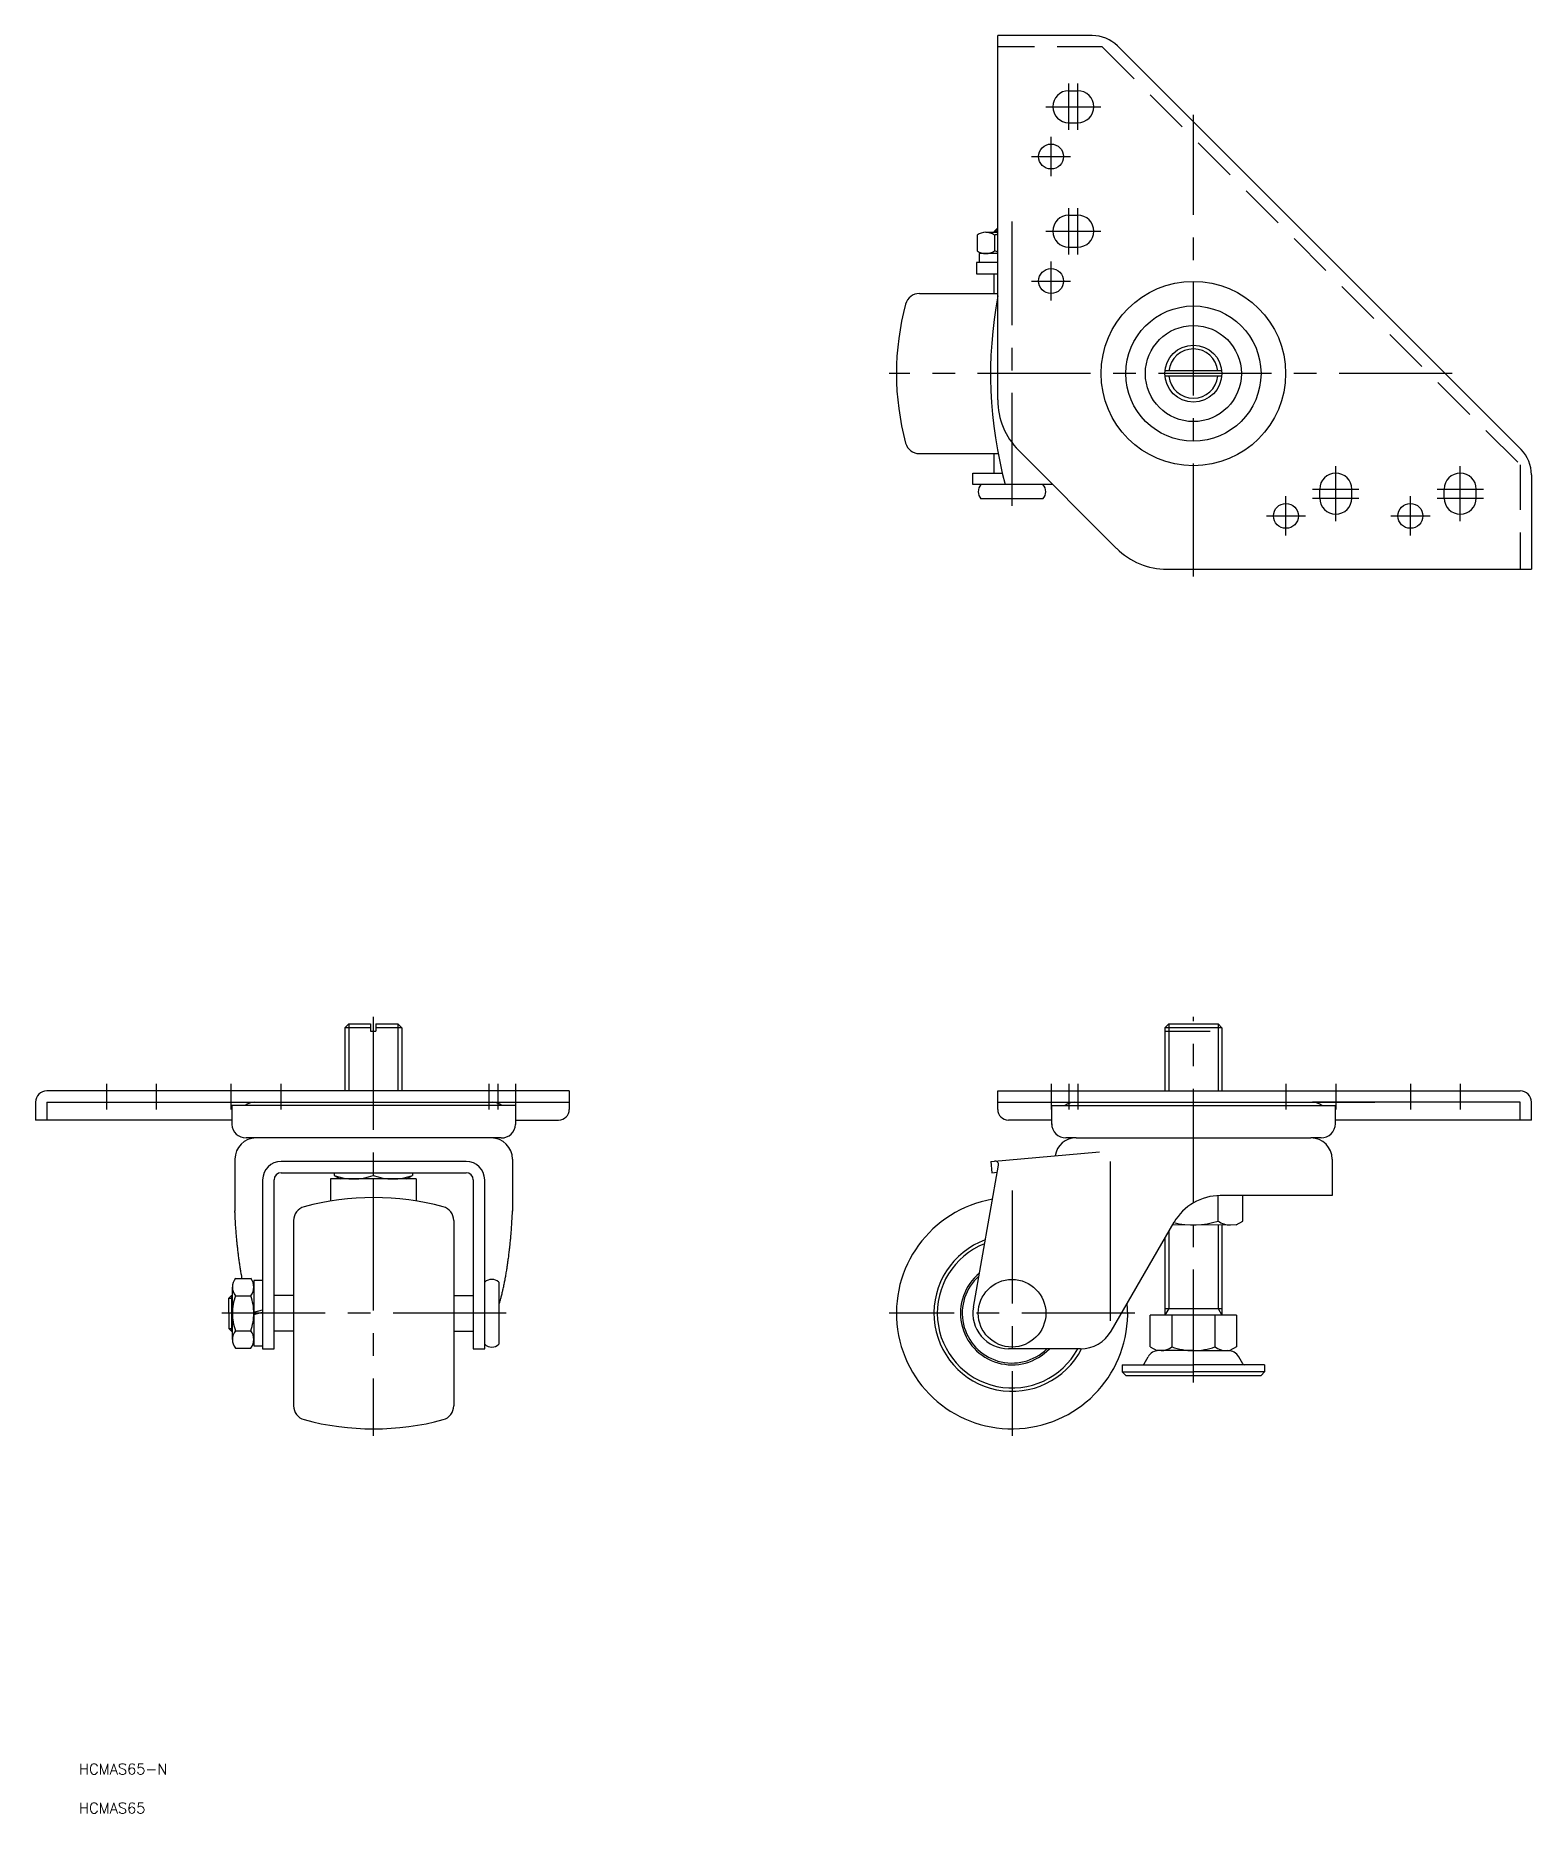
# Model space of a CAD drawing. Extents: x -274 to 146, y -141 to 359.
import ezdxf

# ---------------------------------------------------------------- set-up
doc = ezdxf.new("R2010")
doc.units = 0
doc.linetypes.add('CENTER', pattern=[50.8, 31.75, -6.35, 6.35, -6.35])
doc.linetypes.add('DASHED', pattern=[19.05, 12.7, -6.35])
doc.layers.get('0').update_dxf_attribs({"linetype": 'CONTINUOUS'})
doc.layers.add('CENTER', color=1, linetype='CONTINUOUS')
doc.styles.get("Standard").update_dxf_attribs({"font": 'txt.shx', "height": 3, "bigfont": 'bigfont.shx'})

msp = doc.modelspace()

# ---------------------------------------------------------------- linework, layer by layer
at = {"color": 7, "linetype": 'CONTINUOUS'}
for p, q in [((22.54, 359.11), (-4.03, 359.11)), ((-4.03, 256.68), (-4.03, 359.11)), ((29.61, 356.18), (143.04, 242.75)), ((15.97, 343.61), (18.47, 343.61)), ((15.97, 334.61), (18.47, 334.61)), ((15.97, 308.61), (18.47, 308.61)), ((-9.84, 302.99), (-9.84, 298.64)), ((-7.39, 303.81), (-4.03, 303.81)), ((-4.28, 304.81), (-5.03, 304.06)), ((-4.03, 304.06), (-5.03, 304.06)), ((-5.03, 304.06), (-5.03, 303.81)), ((-4.93, 302.99), (-4.93, 298.64)), ((-4.03, 304.81), (-4.28, 304.81)), ((-4.03, 295.31), (-10.03, 295.31)), ((-10.03, 295.31), (-10.03, 292.11)), ((-4.03, 297.81), (-9.23, 297.81)), ((-9.23, 297.81), (-9.23, 295.31)), ((15.97, 299.61), (18.47, 299.61)), ((-10.03, 292.11), (-4.03, 292.11)), ((-5.03, 286.61), (-5.03, 292.11)), ((-26.05, 286.61), (-4.03, 286.61)), ((58.94, 264.86), (43.01, 264.86)), ((58.94, 263.36), (43.01, 263.36)), ((-26.05, 241.61), (-3.9, 241.61)), ((-5.03, 236.11), (-5.03, 241.61)), ((1.83, 242.54), (29.4, 214.97)), ((-11.03, 236.11), (-2.71, 236.11)), ((-11.03, 232.91), (-11.03, 236.11)), ((145.97, 235.68), (145.97, 209.11)), ((11.46, 232.91), (-11.03, 232.91)), ((86.47, 229.11), (86.47, 231.61)), ((95.47, 229.11), (95.47, 231.61)), ((121.47, 229.11), (121.47, 231.61)), ((130.47, 229.11), (130.47, 231.61)), ((8.69, 228.91), (-8.75, 228.91)), ((43.55, 209.11), (145.97, 209.11)), ((-186.43, 81.3), (-187.51, 80.22)), ((-187.51, 80.22), (-187.51, 62.5)), ((-180.26, 80.22), (-187.51, 80.22)), ((-186.43, 81.3), (-180.26, 81.3)), ((-180.26, 81.3), (-180.26, 79.3)), ((-178.76, 81.3), (-172.59, 81.3)), ((-178.76, 81.3), (-178.76, 79.3)), ((-171.51, 80.22), (-178.76, 80.22)), ((-172.59, 81.3), (-171.51, 80.22)), ((-171.51, 80.22), (-171.51, 62.5)), ((44.06, 81.3), (42.97, 80.22)), ((58.97, 80.22), (42.97, 80.22)), ((42.97, 80.22), (42.97, 62.5)), ((44.06, 81.3), (57.89, 81.3)), ((57.89, 81.3), (58.97, 80.22)), ((58.97, 80.22), (58.97, 62.5)), ((-180.26, 79.3), (-178.76, 79.3)), ((-124.44, 62.5), (-271.24, 62.5)), ((-124.44, 62.5), (-124.44, 57.3)), ((-4.03, 62.5), (142.77, 62.5)), ((-4.03, 57.3), (-4.03, 62.5)), ((-274.44, 59.3), (-274.44, 54.3)), ((-271.24, 59.3), (-124.44, 59.3)), ((-271.24, 59.3), (-271.24, 54.3)), ((-139.57, 58.37), (-219.3, 58.37)), ((-219.3, 58.37), (-219.3, 53.07)), ((-139.57, 58.37), (-139.57, 53.07)), ((-4.03, 59.3), (101.97, 59.3)), ((11.11, 58.37), (90.84, 58.37)), ((11.11, 58.37), (11.11, 53.07)), ((142.77, 59.3), (84.47, 59.3)), ((90.84, 58.37), (90.84, 53.07)), ((142.77, 54.3), (142.77, 59.3)), ((145.97, 54.3), (145.97, 59.3)), ((-219.3, 54.3), (-274.44, 54.3)), ((-139.57, 54.3), (-127.44, 54.3)), ((11.11, 54.3), (-1.03, 54.3)), ((145.97, 54.3), (90.84, 54.3)), ((-143.54, 49.27), (-215.27, 49.27)), ((-6, 42.69), (24.61, 45.37)), ((18, 49.27), (15.14, 49.27)), ((18, 49.27), (84, 49.27)), ((84.5, 49.27), (84, 49.27)), ((86.86, 49.27), (84.5, 49.27)), ((-218.41, 43.27), (-218.41, 28.68)), ((-153.41, 42.69), (-205.41, 42.69)), ((-140.41, 43.27), (-140.41, 28.68)), ((-10.85, 1.74), (-3.82, 41.62)), ((-6, 42.69), (-5.72, 39.5)), ((-6, 42.69), (-5.72, 39.5)), ((27.6, 42.63), (27.6, -2.11)), ((90, 43.27), (90, 33.07)), ((-210.61, 37.49), (-210.61, -10)), ((-207.41, -10), (-207.41, 37.5)), ((-205.41, 39.5), (-153.41, 39.5)), ((-167.51, 37.76), (-191.51, 37.76)), ((-191.51, 37.76), (-191.51, 31.5)), ((-190.51, 39.46), (-190.51, 38.74)), ((-190.51, 38.74), (-188.81, 37.76)), ((-179.51, 39.46), (-179.51, 38.74)), ((-179.51, 37.76), (-179.51, 32.46)), ((-170.21, 37.76), (-168.51, 38.74)), ((-168.51, 39.46), (-168.51, 38.74)), ((-167.51, 37.76), (-167.51, 31.5)), ((-151.41, 37.5), (-151.41, -10)), ((-148.21, -10), (-148.21, 37.49)), ((-5.72, 39.5), (-4.17, 39.64)), ((57.9, 25.89), (57.9, 33.06)), ((90, 33.07), (58.53, 33.07)), ((64.83, 25.89), (64.83, 33.07)), ((-201.91, 26.05), (-201.91, -26.05)), ((-156.91, 26.05), (-156.91, -26.05)), ((27.89, -5), (45.54, 25.57)), ((62.97, 24.81), (64.83, 25.89)), ((42.97, 21.13), (42.97, -0.5)), ((62.97, 24.81), (45.06, 24.8)), ((58.97, 24.81), (58.97, -0.5)), ((-220.11, 4.25), (-219.36, 5)), ((-219.36, 5), (-219.11, 5)), ((-219.36, 5), (-219.36, -5)), ((-219.11, -7.36), (-219.11, 7.36)), ((-218.28, 9.81), (-213.93, 9.81)), ((-210.61, 9.2), (-213.11, 9.2)), ((-213.11, 9.2), (-213.11, -9.2)), ((-201.91, 5), (-207.41, 5)), ((-156.91, 5), (-151.41, 5)), ((-144.21, 8.72), (-144.21, -8.72)), ((-220.11, 0), (-220.11, 4.25)), ((-220.11, 0), (-220.11, -4.25)), ((-218.28, 4.91), (-213.93, 4.91)), ((-213.11, 0.33), (-210.61, 1)), ((-213.11, -0.33), (-210.61, 0.33)), ((42.97, 1.37), (58.97, 1.37)), ((-220.11, -4.25), (-219.36, -5)), ((-218.28, -4.91), (-213.93, -4.91)), ((63.1, -0.5), (38.85, -0.5)), ((38.85, -9.43), (38.85, -0.5)), ((44.91, -0.5), (44.91, -9.43)), ((57.03, -0.5), (57.03, -9.43)), ((63.1, -0.5), (63.1, -9.43)), ((-219.36, -5), (-219.11, -5)), ((-218.28, -9.81), (-213.93, -9.81)), ((-213.11, -9.2), (-210.61, -9.2)), ((-201.91, -5), (-207.41, -5)), ((-156.91, -5), (-151.41, -5)), ((38.85, -9.43), (40.7, -10.5)), ((63.1, -9.43), (61.25, -10.5)), ((-210.61, -10), (-207.41, -10)), ((-151.41, -10), (-148.21, -10)), ((19.23, -10), (-1, -10)), ((30.97, -14.5), (30.97, -16.5)), ((30.97, -14.5), (50.97, -14.5)), ((37.12, -14.24), (38.21, -12.29)), ((50.97, -10.5), (40.7, -10.5)), ((50.97, -10.5), (61.25, -10.5)), ((70.97, -14.5), (50.97, -14.5)), ((64.83, -14.24), (63.73, -12.29)), ((70.97, -14.5), (70.97, -16.5)), ((30.97, -16.5), (31.97, -17.5)), ((30.97, -16.5), (50.97, -16.5)), ((31.97, -17.5), (69.97, -17.5)), ((70.97, -16.5), (50.97, -16.5)), ((70.97, -16.5), (69.97, -17.5))]:
    msp.add_line(p, q, dxfattribs=at)
at = {"color": 3, "linetype": 'DASHED'}
for p, q in [((25.36, 355.91), (-4.03, 355.91)), ((25.36, 355.91), (142.77, 238.5)), ((142.77, 238.5), (142.77, 209.11)), ((42.97, 79.3), (58.97, 79.3))]:
    msp.add_line(p, q, dxfattribs=at)
at = {"color": 3, "linetype": 'CONTINUOUS'}
for p, q in [((-4.28, 304.81), (-4.28, 303.81)), ((-186.43, 81.3), (-186.43, 62.5)), ((-172.59, 81.3), (-172.59, 62.5)), ((44.06, 81.3), (44.06, 62.5)), ((57.89, 81.3), (57.89, 62.5)), ((44.06, 23), (44.06, 1.37)), ((57.89, 24.81), (57.89, 1.37)), ((-220.11, 4.25), (-219.11, 4.25)), ((44.06, 1.37), (42.97, -0.5)), ((57.89, 1.37), (58.97, -0.5)), ((-220.11, -4.25), (-219.11, -4.25))]:
    msp.add_line(p, q, dxfattribs=at)
at = {"color": 7, "linetype": 'CONTINUOUS'}
for points in [[(-216.43, 9.81, 0), (-216.43, 9.81, 0), (-216.46, 10.1, 0), (-216.51, 10.4, 0), (-216.56, 10.88, 0), (-216.62, 11, 0), (-216.67, 11.3, 0), (-216.72, 11.6, 0), (-216.77, 11.9, 0), (-216.82, 12.2, 0), (-216.86, 12.5, 0), (-216.91, 12.8, 0), (-216.96, 13.1, 0), (-217.01, 13.5, 0), (-217.05, 13.8, 0), (-217.1, 14.1, 0), (-217.14, 14.4, 0), (-217.19, 14.7, 0), (-217.23, 15, 0), (-217.27, 15.3, 0), (-217.32, 15.7, 0), (-217.36, 16, 0), (-217.4, 16.3, 0), (-217.44, 16.6, 0), (-217.48, 16.9, 0), (-217.52, 17.3, 0), (-217.56, 17.6, 0), (-217.59, 17.9, 0), (-217.63, 18.3, 0), (-217.67, 18.6, 0), (-217.7, 18.9, 0), (-217.74, 19.2, 0), (-217.77, 19.6, 0), (-217.8, 19.9, 0), (-217.84, 20.2, 0), (-217.87, 20.6, 0), (-217.9, 20.9, 0), (-217.93, 21.3, 0), (-217.96, 21.6, 0), (-217.99, 21.9, 0), (-218.02, 22.3, 0), (-218.05, 22.6, 0), (-218.07, 22.9, 0), (-218.1, 23.3, 0), (-218.12, 23.6, 0), (-218.15, 24, 0), (-218.17, 24.3, 0), (-218.2, 24.7, 0), (-218.22, 25, 0), (-218.24, 25.3, 0), (-218.26, 25.7, 0), (-218.28, 26, 0), (-218.3, 26.4, 0), (-218.32, 26.7, 0), (-218.34, 27.1, 0), (-218.35, 27.4, 0), (-218.37, 27.7, 0), (-218.38, 28.1, 0), (-218.4, 28.4, 0), (-218.41, 28.78, 0)], [(-144.21, 2.32, 0), (-144.14, 2.5, 0), (-144.06, 2.8, 0), (-143.99, 3, 0), (-143.92, 3.3, 0), (-143.84, 3.5, 0), (-143.77, 3.8, 0), (-143.7, 4.1, 0), (-143.62, 4.4, 0), (-143.55, 4.6, 0), (-143.48, 4.9, 0), (-143.41, 5.2, 0), (-143.34, 5.5, 0), (-143.27, 5.8, 0), (-143.2, 6.1, 0), (-143.14, 6.3, 0), (-143.07, 6.6, 0), (-143, 6.9, 0), (-142.94, 7.2, 0), (-142.87, 7.5, 0), (-142.81, 7.9, 0), (-142.74, 8.2, 0), (-142.68, 8.5, 0), (-142.62, 8.8, 0), (-142.56, 9.1, 0), (-142.49, 9.4, 0), (-142.43, 9.7, 0), (-142.37, 10.1, 0), (-142.31, 10.4, 0), (-142.26, 10.7, 0), (-142.2, 11.1, 0), (-142.14, 11.4, 0), (-142.09, 11.7, 0), (-142.03, 12.1, 0), (-141.98, 12.4, 0), (-141.92, 12.7, 0), (-141.87, 13.1, 0), (-141.82, 13.4, 0), (-141.76, 13.8, 0), (-141.71, 14.1, 0), (-141.66, 14.5, 0), (-141.62, 14.8, 0), (-141.57, 15.2, 0), (-141.52, 15.5, 0), (-141.47, 15.9, 0), (-141.43, 16.2, 0), (-141.38, 16.6, 0), (-141.34, 17, 0), (-141.29, 17.3, 0), (-141.25, 17.7, 0), (-141.21, 18.1, 0), (-141.17, 18.4, 0), (-141.13, 18.8, 0), (-141.09, 19.2, 0), (-141.05, 19.5, 0), (-141.01, 19.9, 0), (-140.98, 20.3, 0), (-140.94, 20.7, 0), (-140.91, 21, 0), (-140.87, 21.4, 0), (-140.84, 21.8, 0), (-140.81, 22.2, 0), (-140.78, 22.5, 0), (-140.75, 22.9, 0), (-140.72, 23.3, 0), (-140.69, 23.7, 0), (-140.66, 24.1, 0), (-140.64, 24.4, 0), (-140.61, 24.8, 0), (-140.59, 25.2, 0), (-140.56, 25.6, 0), (-140.54, 26, 0), (-140.52, 26.4, 0), (-140.5, 26.7, 0), (-140.48, 27.1, 0), (-140.46, 27.5, 0), (-140.44, 27.9, 0), (-140.43, 28.3, 0), (-140.41, 28.7, 0), (-140.41, 28.78, 0), (-140.41, 28.78, 0), (-140.41, 28.75, 0)]]:
    msp.add_polyline3d(points, dxfattribs=at)
for centre, radius in [((10.97, 325.11), 3.5), ((10.97, 290.11), 3.5), ((50.97, 264.11), 25.92), ((50.97, 264.11), 19), ((50.97, 264.11), 13.5), ((50.97, 264.11), 8), ((76.97, 224.11), 3.5), ((111.97, 224.11), 3.5), ((0, 0), 9.5)]:
    msp.add_circle(centre, radius, dxfattribs=at)
for centre, radius, start, end in [((22.54, 349.11), 10, 45, 90), ((15.97, 339.11), 4.5, 90, 270), ((18.47, 339.11), 4.5, 270, 90), ((15.97, 304.11), 4.5, 90, 270), ((18.47, 304.11), 4.5, 270, 90), ((-7.39, 299.75), 4.06, 52.8118, 127.1882), ((-0.03, 288.81), 15, 105.466, 109.0968), ((-7.39, 301.87), 4.06, 232.8118, 307.1882), ((-0.03, 312.81), 15, 250.9032, 254.534), ((-26.05, 282.61), 4, 90, 164.8965), ((113.97, 264.11), 120, 169.5247, 195.0701), ((42.5, 264.11), 75, 164.8965, 195.1035), ((15.97, 256.68), 20, 180, 225), ((-26.05, 245.61), 4, 195.1035, 270), ((135.97, 235.68), 10, 0, 45), ((90.97, 231.61), 4.5, 0, 180), ((125.97, 231.61), 4.5, 0, 180), ((-6.57, 230.91), 2.95, 137.3884, 222.6116), ((6.52, 230.91), 2.95, 317.3884, 42.6116), ((90.97, 229.11), 4.5, 180, 0), ((125.97, 229.11), 4.5, 180, 0), ((43.55, 229.11), 20, 225, 270), ((-271.24, 59.3), 3.2, 90, 180), ((142.77, 59.3), 3.2, 0, 90), ((-212.94, 55.34), 3.97, 90, 130.0532), ((-145.94, 55.34), 3.97, 49.9468, 90), ((-127.44, 57.3), 3, 270, 0), ((-1.03, 57.3), 3, 180, 270), ((17.47, 55.34), 3.97, 90, 130.0532), ((84.47, 55.34), 3.97, 49.9468, 90), ((-215.25, 53.33), 4.06, 183.651, 269.6468), ((-143.53, 53.23), 3.96, 269.7527, 357.7287), ((15.14, 53.27), 4, 180, 270), ((86.86, 53.27), 4, 270, 0), ((-212.41, 43.27), 6, 90, 180), ((-146.41, 43.27), 6, 0, 90), ((18, 43.27), 6, 90, 170.4059), ((84, 43.27), 6, 0, 90), ((-205.41, 37.49), 5.2, 90, 180), ((-153.41, 37.49), 5.2, 0, 90), ((-4.8, 41.79), 1, 350, 95), ((-205.41, 37.5), 2, 90, 180), ((-185.01, 53.65), 15.89, 249.7438, 290.2562), ((-174.01, 53.65), 15.89, 249.7438, 290.2562), ((-153.41, 37.5), 2, 0, 90), ((-179.41, -42.5), 75, 74.8965, 105.1035), ((0, 0), 32.5, 99.7547, 4.9133), ((58.53, 18.07), 15, 90, 150), ((-197.91, 26.05), 4, 105.1035, 180), ((-160.91, 26.05), 4, 0, 74.8965), ((50.94, 47.74), 22.93, 256.1435, 287.6601), ((61.37, 30.95), 6.13, 235.6158, 270), ((0, 0), 21.94, 110.048, 332.8948), ((0, 0), 21, 111.5395, 331.5631), ((0, 0), 14.5, 129.2507, 316.3972), ((0, 0), 14, 131.6864, 314.4153), ((-215.05, 7.36), 4.06, 142.8118, 217.1882), ((-217.17, 7.36), 4.06, 322.8118, 37.1882), ((-146.21, 6.55), 2.95, 47.3884, 132.6116), ((-204.11, 0), 15, 160.9032, 180), ((-204.11, 0), 15, 180, 199.0968), ((-228.11, 0), 15, 0, 19.0968), ((-228.11, 0), 15, 340.9032, 0), ((-1, 0), 10, 170, 270), ((-215.05, -7.36), 4.06, 142.8118, 217.1882), ((-217.17, -7.36), 4.06, 322.8118, 37.1882), ((-146.21, -6.55), 2.95, 227.3884, 312.6116), ((19.23, 0), 10, 270, 330), ((41.88, -5.67), 4.83, 270, 308.823), ((50.97, 7.24), 17.74, 250.0152, 270), ((50.97, 7.24), 17.74, 270, 289.9848), ((60.07, -5.67), 4.83, 231.177, 270), ((36.68, -14.02), 0.5, 270, 330.7224), ((41.27, -14), 3.5, 90, 150.7224), ((60.68, -14), 3.5, 29.2776, 90), ((65.27, -14), 0.5, 209.2776, 270), ((-197.91, -26.05), 4, 180, 254.8965), ((-179.41, 42.5), 75, 254.8965, 285.1035), ((-160.91, -26.05), 4, 285.1035, 0)]:
    msp.add_arc(centre, radius, start, end, dxfattribs=at)
at = {"color": 3, "linetype": 'CONTINUOUS'}
for start, end in [(6.2243, 173.7757), (186.2243, 353.7757)]:
    msp.add_arc((50.97, 264.11), 6.92, start, end, dxfattribs=at)
at = {"layer": 'CENTER', "color": 1, "linetype": 'CENTER'}
for p, q in [((15.97, 332.61), (15.97, 345.61)), ((18.47, 332.61), (18.47, 345.61)), ((9.47, 339.11), (24.97, 339.11)), ((50.97, 207.11), (50.97, 336.82)), ((10.97, 319.61), (10.97, 330.61)), ((5.47, 325.11), (16.47, 325.11)), ((15.97, 297.61), (15.97, 310.61)), ((18.47, 297.61), (18.47, 310.61)), ((0, 226.91), (0, 306.81)), ((9.47, 304.11), (24.97, 304.11)), ((10.97, 284.61), (10.97, 295.61)), ((5.47, 290.11), (16.47, 290.11)), ((123.68, 264.11), (-34.5, 264.11)), ((90.97, 222.61), (90.97, 238.11)), ((125.97, 222.61), (125.97, 238.11)), ((84.47, 231.61), (97.47, 231.61)), ((119.47, 231.61), (132.47, 231.61)), ((76.97, 218.61), (76.97, 229.61)), ((84.47, 229.11), (97.47, 229.11)), ((111.97, 218.61), (111.97, 229.61)), ((119.47, 229.11), (132.47, 229.11)), ((71.47, 224.11), (82.47, 224.11)), ((106.47, 224.11), (117.47, 224.11)), ((-179.51, 83.3), (-179.51, -34.5)), ((50.97, -19.5), (50.97, 83.3)), ((-254.51, 64.5), (-254.51, 57.3)), ((-240.51, 64.5), (-240.51, 57.3)), ((-219.51, 64.5), (-219.51, 57.3)), ((-205.51, 64.5), (-205.51, 57.3)), ((-147.01, 64.5), (-147.01, 57.3)), ((-144.51, 64.5), (-144.51, 57.3)), ((-139.51, 64.5), (-139.51, 57.3)), ((10.97, 64.5), (10.97, 57.3)), ((15.97, 64.5), (15.97, 57.3)), ((18.47, 64.5), (18.47, 57.3)), ((76.97, 64.5), (76.97, 57.3)), ((90.97, 64.5), (90.97, 57.3)), ((111.97, 64.5), (111.97, 57.3)), ((125.97, 64.5), (125.97, 57.3)), ((0, 34.5), (0, -34.5)), ((-142.21, 0), (-222.11, 0)), ((34.5, 0), (-34.5, 0))]:
    msp.add_line(p, q, dxfattribs=at)

# ---------------------------------------------------------------- texts
at = {"color": 7, "linetype": 'CONTINUOUS'}
for s, p in [('HCMAS65-N', (-262.21, -129.6)), ('HCMAS65', (-262.21, -140.59))]:
    msp.add_text(s, height=3, dxfattribs=at).set_placement(p)

doc.saveas('drawing.dxf')
